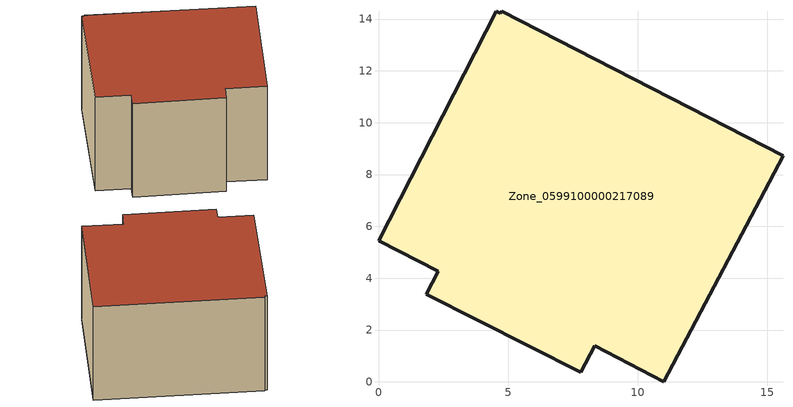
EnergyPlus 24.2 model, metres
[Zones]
Zone_0599100000217089
 floor ground (C_G): 1.85,3.38 2.3,4.26 0,5.44 4.55,14.3 4.7,14.23 4.75,14.31 15.61,8.73 11,0 8.35,1.4 7.81,0.38 z0
 wall outside (C_F): 11,0 15.61,8.73 4.75,14.31 4.7,14.23 4.55,14.3 0,5.44 2.3,4.26 1.85,3.38 7.81,0.38 8.35,1.4 11,0 z0:8.12
 roof outside (C_R): 4.7,14.23 4.55,14.3 0,5.44 2.3,4.26 1.85,3.38 7.81,0.38 8.35,1.4 11,0 15.61,8.73 4.75,14.31 z8.12
[BUILDING]
Pand.0599100000217089: North Axis=0; Terrain=City; Loads Convergence Tolerance Value=0.04; Temperature Convergence Tolerance Value=0.4; Solar Distribution=FullExterior; Maximum Number of Warmup Days=25; Minimum Number of Warmup Days=1
[Site:Location]
Rotterdam.The.Hague.AP_ZH_NLD Design_Conditions: Latitude=51.96; Longitude=4.45; Time Zone=1; Elevation=-4.5
[SITE:GROUNDTEMPERATURE:BUILDINGSURFACE]
18, 18, 18, 18, 18, 18, 18, 18, 18, 18, 18, 18
[MATERIAL] Thermal Absorptance=0.9; Solar Absorptance=0.7; Visible Absorptance=0.7
Name | Roughness | Thickness | Conductivity | Density | Specific Heat
G.D.1965 | MediumSmooth | 0.15 | 1 | 540 | 1210
F.D.1965 | Rough | 0.3 | 0.857143 | 1920 | 840
R.D.1965 | MediumRough | 0.2 | 0.08 | 1500 | 1000
[CONSTRUCTION]
C_G: G.D.1965
C_F: F.D.1965
C_R: R.D.1965
[ZONE]
Zone_0599100000217089: Type=1; Multiplier=1; Ceiling Height=Autocalculate; Volume=Autocalculate; Floor Area=autocalculate; Part of Total Floor Area=Yes
[ZONEINFILTRATION:DESIGNFLOWRATE]
Infil_Zone_0599100000217089: Zone or ZoneList or Space or SpaceList=Zone_0599100000217089; Schedule=AlwaysOn; Design Flow Rate Calculation Method=Flow/Area; Flow Rate per Floor Area=0.0042; Constant Term Coefficient=1; Temperature Term Coefficient=0; Velocity Term Coefficient=0; Velocity Squared Term Coefficient=0
[HVACTEMPLATE:ZONE:IDEALLOADSAIRSYSTEM]
Zone_0599100000217089: Maximum Heating Supply Air Temperature=50; Minimum Cooling Supply Air Temperature=13; Maximum Heating Supply Air Humidity Ratio=0.0156; Minimum Cooling Supply Air Humidity Ratio=0.0077; Heating Limit=NoLimit; Cooling Limit=NoLimit; Dehumidification Control Type=ConstantSensibleHeatRatio; Cooling Sensible Heat Ratio=0.7; Dehumidification Setpoint=60; Humidification Control Type=None; Humidification Setpoint=30; Outdoor Air Method=None; Outdoor Air Flow Rate per Person=0.00944; Outdoor Air Flow Rate per Zone Floor Area=0; Outdoor Air Flow Rate per Zone=0; Demand Controlled Ventilation Type=None; Outdoor Air Economizer Type=NoEconomizer; Heat Recovery Type=None; Sensible Heat Recovery Effectiveness=0.7; Latent Heat Recovery Effectiveness=0.65
[ZONECONTROL:THERMOSTAT]
ThermostatControl_Zone_0599100000217089: Zone or ZoneList=Zone_0599100000217089; Control Type Schedule=DualSetpointControlType; Control 1=Thermostat_Zone_0599100000217089; Temperature Difference Between Cutout And Setpoint=0
[THERMOSTATSETPOINT:DUALSETPOINT]
Thermostat_Zone_0599100000217089: Heating Setpoint Temperature Schedule=HeatingSetpoint_Zone_0599100000217089; Cooling Setpoint Temperature Schedule=CoolingSetpoint_Zone_0599100000217089
[SCHEDULE:COMPACT]
HeatingSetpoint_Zone_0599100000217089: Through: 12/31, For: AllDays, Until: 24:00, 21
CoolingSetpoint_Zone_0599100000217089: Through: 12/31, For: AllDays, Until: 24:00, 24
DualSetpointControlType: Through: 12/31, For: AllDays, Until: 24:00, 4
AlwaysOn: Through: 12/31, For: AllDays, Until: 24:00, 1
